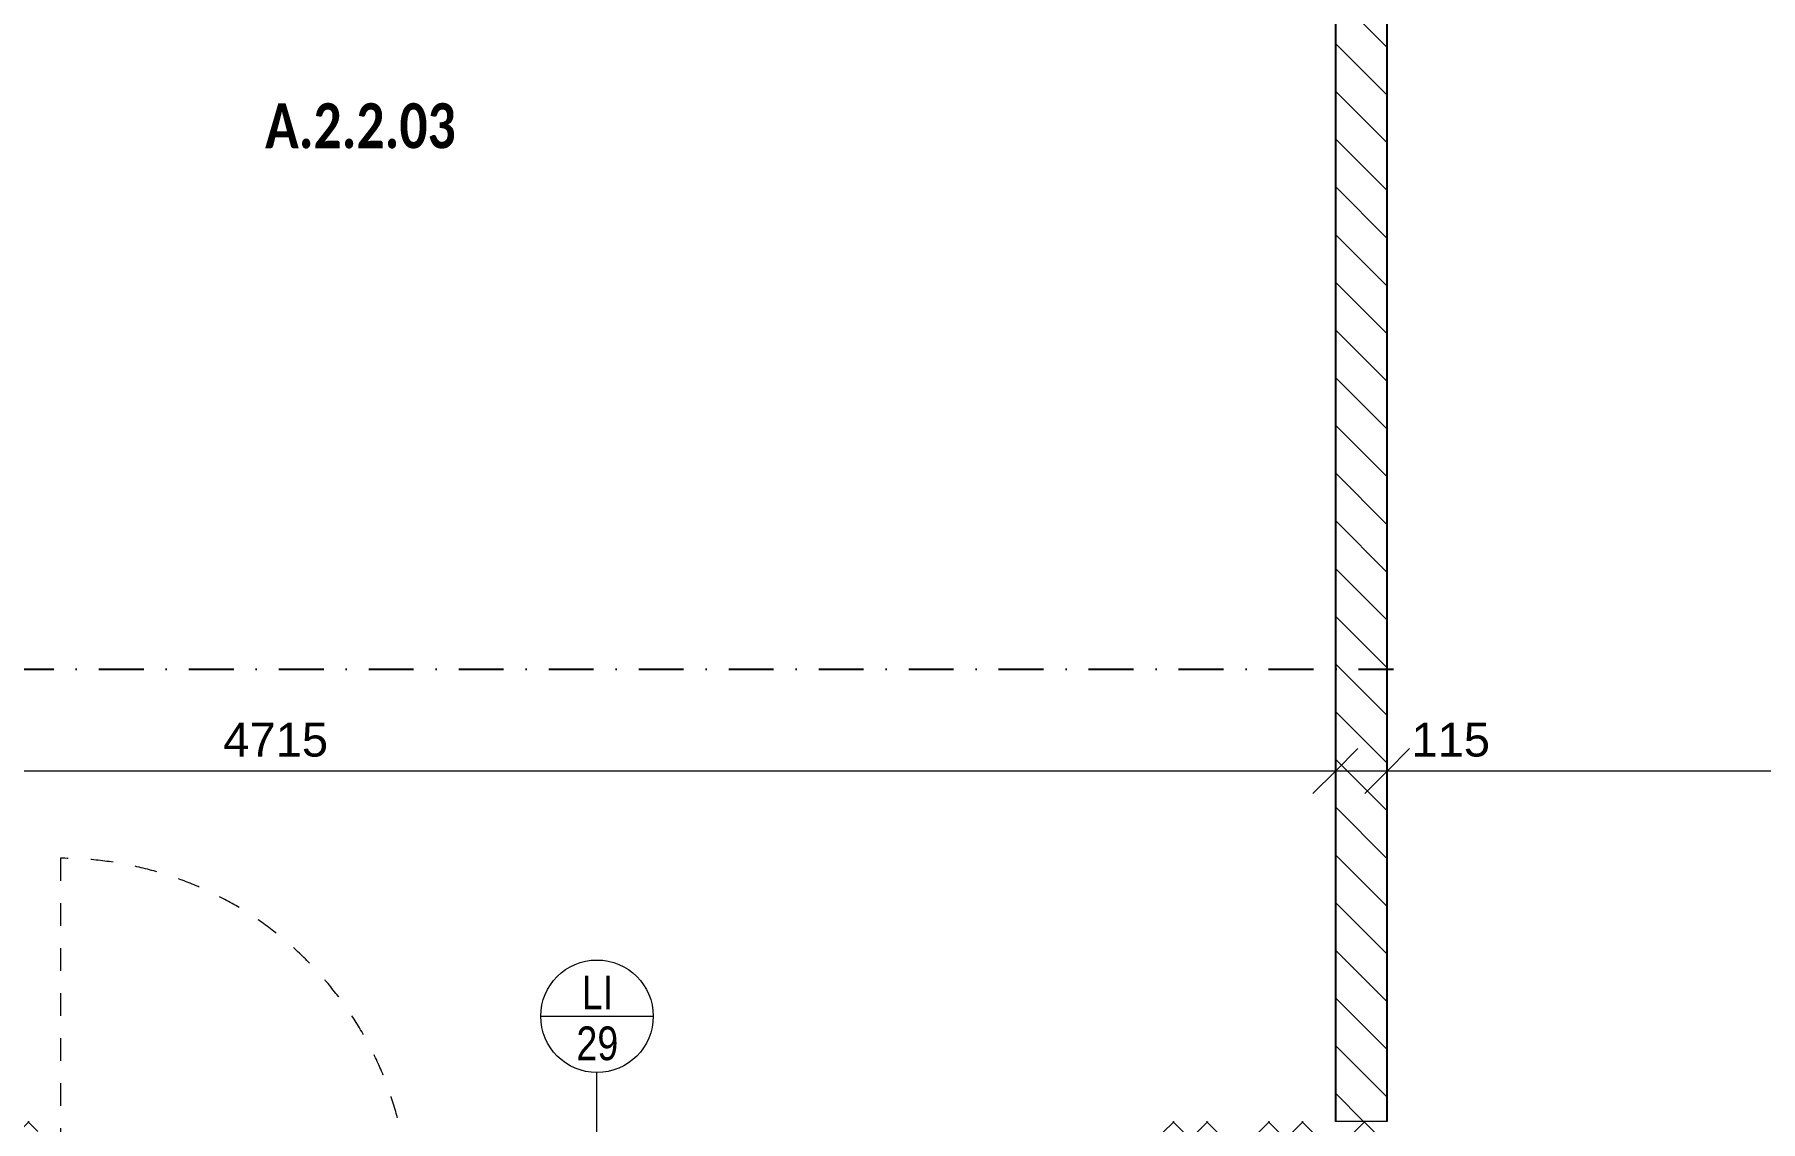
# Model space of a CAD drawing. Header units: millimetres. Extents: x -2533 to 40625, y -3604 to 14792.
# Drawn here: x 1923 to 5760, y 850 to 3266 of the extents above; entities that cross this region are included whole.
import ezdxf

# ---------------------------------------------------------------- set-up
doc = ezdxf.new("R2010")
doc.units = ezdxf.units.MM
doc.linetypes.add('HA_Dash_2mm-S1mm', pattern=[100, 50, -50])
doc.linetypes.add('HA_DashDot_4mm-S1mm', pattern=[200, 100, -50, 0, -50])
for name, color, linetype, lineweight in [('A-____-____-DIMS', 9, 'Continuous', 5), ('A-____-____-DIMS-50', 9, 'Continuous', 5), ('A-AREA-____-IDEN', 9, 'Continuous', 9), ('A-DOOR-____-OTLN', 9, 'Continuous', 9), ('A-FLOR-____-OVHD', 9, 'HA_DashDot_4mm-S1mm', 25), ('A-GENM-____-IDEN', 9, 'Continuous', 9), ('A-WALL-____-MCUT', 9, 'Continuous', 9), ('A-WALL-____-PATT', 9, 'Continuous', 25), ('I-WALL-____-MCUT', 9, 'Continuous', 25)]:
    doc.layers.add(name, color=color, linetype=linetype, lineweight=lineweight)
doc.styles.add('Arial_1', font='arial.ttf', dxfattribs={"height": 75})
doc.styles.add('Arial_2', font='arial.ttf', dxfattribs={"width": 0.8, "height": 75})
doc.styles.add('Calibri_B', font='calibrib.ttf', dxfattribs={"width": 0.8, "height": 100})
doc.dimstyles.new('Inner_Dimensions', dxfattribs={"dimscale": 304.8, "dimtxt": 76.519455, "dimasz": 0.328084, "dimexe": 0.246063, "dimexo": 0.0625, "dimgap": 0.032808, "dimtad": 1, "dimdec": 0, "dimzin": 0, "dimdsep": 46, "dimtxsty": 'Arial_1', "dimblk1": 'OBLIQUE', "dimblk2": 'OBLIQUE', "dimsah": 1, "dimcen": 0.09, "dimdle": 0.246063, "dimazin": 0, "dimtfac": 1, "dimtdec": 4, "dimtix": 1, "dimtmove": 2, "dimatfit": 3, "dimfxl": 0.246063, "dimfxlon": 1, "dimtvp": 1, "dimtolj": 1, "dimtzin": 0, "dimlwd": 9, "dimlwe": 9, "dimarcsym": 2})
doc.dimstyles.new('Inner_Dimensions_1', dxfattribs={"dimscale": 304.8, "dimtxt": 76.519455, "dimasz": 0.328084, "dimexe": 0.246063, "dimexo": 0.0625, "dimgap": 0.032808, "dimtad": 1, "dimdec": 0, "dimzin": 0, "dimdsep": 46, "dimtxsty": 'Arial_1', "dimblk1": 'OBLIQUE', "dimblk2": 'OBLIQUE', "dimsah": 1, "dimcen": 0.09, "dimdle": 0.246063, "dimazin": 0, "dimtfac": 1, "dimtdec": 4, "dimtix": 1, "dimtmove": 0, "dimatfit": 3, "dimfxl": 0.246063, "dimfxlon": 1, "dimtvp": 1, "dimtolj": 1, "dimtzin": 0, "dimlwd": 9, "dimlwe": 9, "dimarcsym": 2})
pattern_1 = [(45, (0, 0), (-106.066, 106.066), []), (45, (75, 0), (-106.066, 106.066), []), (315, (0, 0), (106.066, 106.066), []), (315, (75, 0), (106.066, 106.066), [])]

# ---------------------------------------------------------------- blocks, each defined once
blk = doc.blocks.new('ABMV_CW_Single_Swing_Generic - Ex_Glass_SKLOPNE-1550612-DSP_2NP-A')
at = {"layer": 'A-DOOR-____-OTLN', "linetype": 'HA_Dash_2mm-S1mm', "lineweight": 5}
for p in [(-387.5, -30), (387.5, -805)]:
    blk.add_line(p, (387.5, -30), dxfattribs=at)
blk.add_arc((387.5, -30), 775, 180, 270, dxfattribs=at)
blk = doc.blocks.new('DIMBLOCK49-DSP_2NP-A')
at = {"layer": 'A-____-____-DIMS-50', "lineweight": 9}
for p, q in [((4930, 1553.7), (4930, 1703.7)), ((7975, 1553.7), (7975, 1703.7)), ((4930, 1628.7), (4980, 1678.7)), ((7975, 1628.7), (8025, 1678.7)), ((4930, 1628.7), (4880, 1578.7)), ((7975, 1628.7), (4930, 1628.7)), ((4930, 1628.7), (4930, 1553.7)), ((7975, 1628.7), (7925, 1578.7)), ((7975, 1628.7), (7975, 1553.7))]:
    blk.add_line(p, q, dxfattribs=at)
at = {"layer": 'A-____-____-DIMS-50', "color": 0, "lineweight": 9, "insert": (6337.1, 1736.1), "char_height": 75, "width": 276.883, "attachment_point": 1, "line_spacing_factor": 0.941778, "style": 'Arial_1'}
blk.add_mtext('3045', dxfattribs=at)
blk = doc.blocks.new('_Oblique')
at = {"color": 0, "linetype": 'ByBlock', "lineweight": -2}
blk.add_line((-0.5, -0.5), (0.5, 0.5), dxfattribs=at)
blk = doc.blocks.new('DIMBLOCK50-DSP_2NP-A')
at = {"layer": 'A-____-____-DIMS-50', "lineweight": 9}
for p, q in [((4815, 1553.7), (4815, 1703.7)), ((4930, 1553.7), (4930, 1703.7)), ((4815, 1628.7), (4865, 1678.7)), ((4930, 1628.7), (4980, 1678.7)), ((4815, 1628.7), (4765, 1578.7)), ((4930, 1628.7), (4815, 1628.7)), ((4815, 1628.7), (4815, 1553.7)), ((4930, 1628.7), (4880, 1578.7)), ((4930, 1628.7), (4930, 1553.7))]:
    blk.add_line(p, q, dxfattribs=at)
at = {"layer": 'A-____-____-DIMS-50', "color": 0, "lineweight": 9, "insert": (4983.9, 1736.1), "char_height": 75, "width": 207.662, "attachment_point": 1, "line_spacing_factor": 0.941778, "style": 'Arial_1'}
blk.add_mtext('115', dxfattribs=at)
blk = doc.blocks.new('DIMBLOCK51-DSP_2NP-A')
at = {"layer": 'A-____-____-DIMS-50', "lineweight": 9}
for p, q in [((100, 1553.7), (100, 1703.7)), ((4815, 1553.7), (4815, 1703.7)), ((100, 1628.7), (150, 1678.7)), ((4815, 1628.7), (4865, 1678.7)), ((4815, 1628.7), (25, 1628.7)), ((100, 1628.7), (50, 1578.7)), ((100, 1628.7), (100, 1553.7)), ((4815, 1628.7), (4765, 1578.7)), ((4815, 1628.7), (4815, 1553.7))]:
    blk.add_line(p, q, dxfattribs=at)
at = {"layer": 'A-____-____-DIMS-50', "color": 0, "lineweight": 9, "insert": (2342.1, 1736.1), "char_height": 75, "width": 276.883, "attachment_point": 1, "line_spacing_factor": 0.941778, "style": 'Arial_1'}
blk.add_mtext('4715', dxfattribs=at)
blk = doc.blocks.new('HA_TAG_GM_Products - Generic-588599-DSP_2NP-A')
at = {"layer": 'A-GENM-____-IDEN'}
blk.add_line((-2.5, 0), (2.5, 0), dxfattribs=at)
blk.add_circle((0, 0), 2.5, dxfattribs=at)

msp = doc.modelspace()

# ---------------------------------------------------------------- hatches: boundary and pattern name
at = {"layer": 'A-WALL-____-PATT', "lineweight": 5}
h = msp.add_hatch(dxfattribs=at)
h.set_pattern_fill('FP_1', color=256, style=0, pattern_type=2)
h.set_pattern_definition([(135, (0, 0), (-53.033, -53.033), [])])
h.paths.add_polyline_path([(4930, 850), (4930, 4585), (4815, 4585), (4815, 850)])
h = msp.add_hatch(dxfattribs=at)
h.set_pattern_fill('FP_2', color=256, style=0, pattern_type=2)
h.set_pattern_definition(pattern_1)
h.paths.add_polyline_path([(1870, 410), (1930, 410), (1930, 850), (1870, 850)])
h.paths.add_polyline_path([(4490, 410), (4490, 850), (4430, 850), (4430, 410)])
h = msp.add_hatch(dxfattribs=at)
h.set_pattern_fill('FP_2', color=256, style=0, pattern_type=2)
h.set_pattern_definition(pattern_1)
h.paths.add_polyline_path([(4930, 410), (4930, 850), (4490, 850), (4490, 410)])

# ---------------------------------------------------------------- linework, layer by layer
at = {"layer": 'A-FLOR-____-OVHD'}
msp.add_line((1665, 1855), (4944, 1855), dxfattribs=at)
at = {"layer": 'A-GENM-____-IDEN'}
msp.add_line((3173.1, 613.9), (3173.1, 958.9), dxfattribs=at)
at = {"layer": 'A-WALL-____-MCUT'}
msp.add_line((4930, 850), (4815, 850), dxfattribs=at)
at = {"layer": 'I-WALL-____-MCUT'}
for p, q in [((4815, 4585), (4815, 850)), ((4930, 850), (4930, 4585))]:
    msp.add_line(p, q, dxfattribs=at)

# ---------------------------------------------------------------- block references
at = {"layer": 'A-DOOR-____-OTLN', "rotation": 180}
msp.add_blockref('ABMV_CW_Single_Swing_Generic - Ex_Glass_SKLOPNE-1550612-DSP_2NP-A', (2367.5, 630), dxfattribs=at)
at = {"layer": 'A-GENM-____-IDEN', "xscale": 49.99999999999998, "yscale": 49.99999999999998, "zscale": 49.99999999999998}
msp.add_blockref('HA_TAG_GM_Products - Generic-588599-DSP_2NP-A', (3173.1, 1083.9), dxfattribs=at)

# ---------------------------------------------------------------- texts
at = {"layer": 'A-AREA-____-IDEN', "lineweight": 5, "insert": (2435.2, 3113.3), "char_height": 100, "width": 525.907, "attachment_point": 1, "style": 'Calibri_B'}
msp.add_mtext('A.2.2.03', dxfattribs=at)
at = {"layer": 'A-GENM-____-IDEN', "lineweight": 5, "char_height": 75, "attachment_point": 1, "style": 'Arial_2'}
for s, insert, width in [('LI', (3139.3, 1174), 86.582), ('29', (3127.3, 1061.2), 115.443)]:
    msp.add_mtext(s, dxfattribs=dict(at, insert=insert, width=width))

# ---------------------------------------------------------------- dimensions: what is measured, and where the dimension line sits
at = {"layer": 'A-____-____-DIMS', "lineweight": 9}
for base, p1, p2, override, picture, middle in [((100, 1628.7), (4815, 1553.7), (100, 1553.7), {"dimpost": '<>', "dimfxl": 4715}, 'DIMBLOCK51-DSP_2NP-A', (2457.5, 1677)), ((4930, 1628.7), (7975, 1553.7), (4930, 1553.7), {"dimpost": '<>', "dimfxl": 3045}, 'DIMBLOCK49-DSP_2NP-A', (6452.5, 1677))]:
    dim = msp.add_linear_dim(base=base, p1=p1, p2=p2, angle=0, dimstyle='Inner_Dimensions_1', override=override, dxfattribs=at)
    dim.commit()
    dim.dimension.update_dxf_attribs({"geometry": picture, "text_midpoint": middle})
dim = msp.add_linear_dim(base=(4815, 1628.7), p1=(4930, 1553.7), p2=(4815, 1553.7), dimstyle='Inner_Dimensions', override={"dimpost": '<>', "dimfxl": 115}, dxfattribs=at)
dim.commit()
dim.dimension.update_dxf_attribs({"geometry": 'DIMBLOCK50-DSP_2NP-A', "text_midpoint": (5087.7, 1686.1), "dimtype": 160})

doc.saveas('drawing.dxf')
